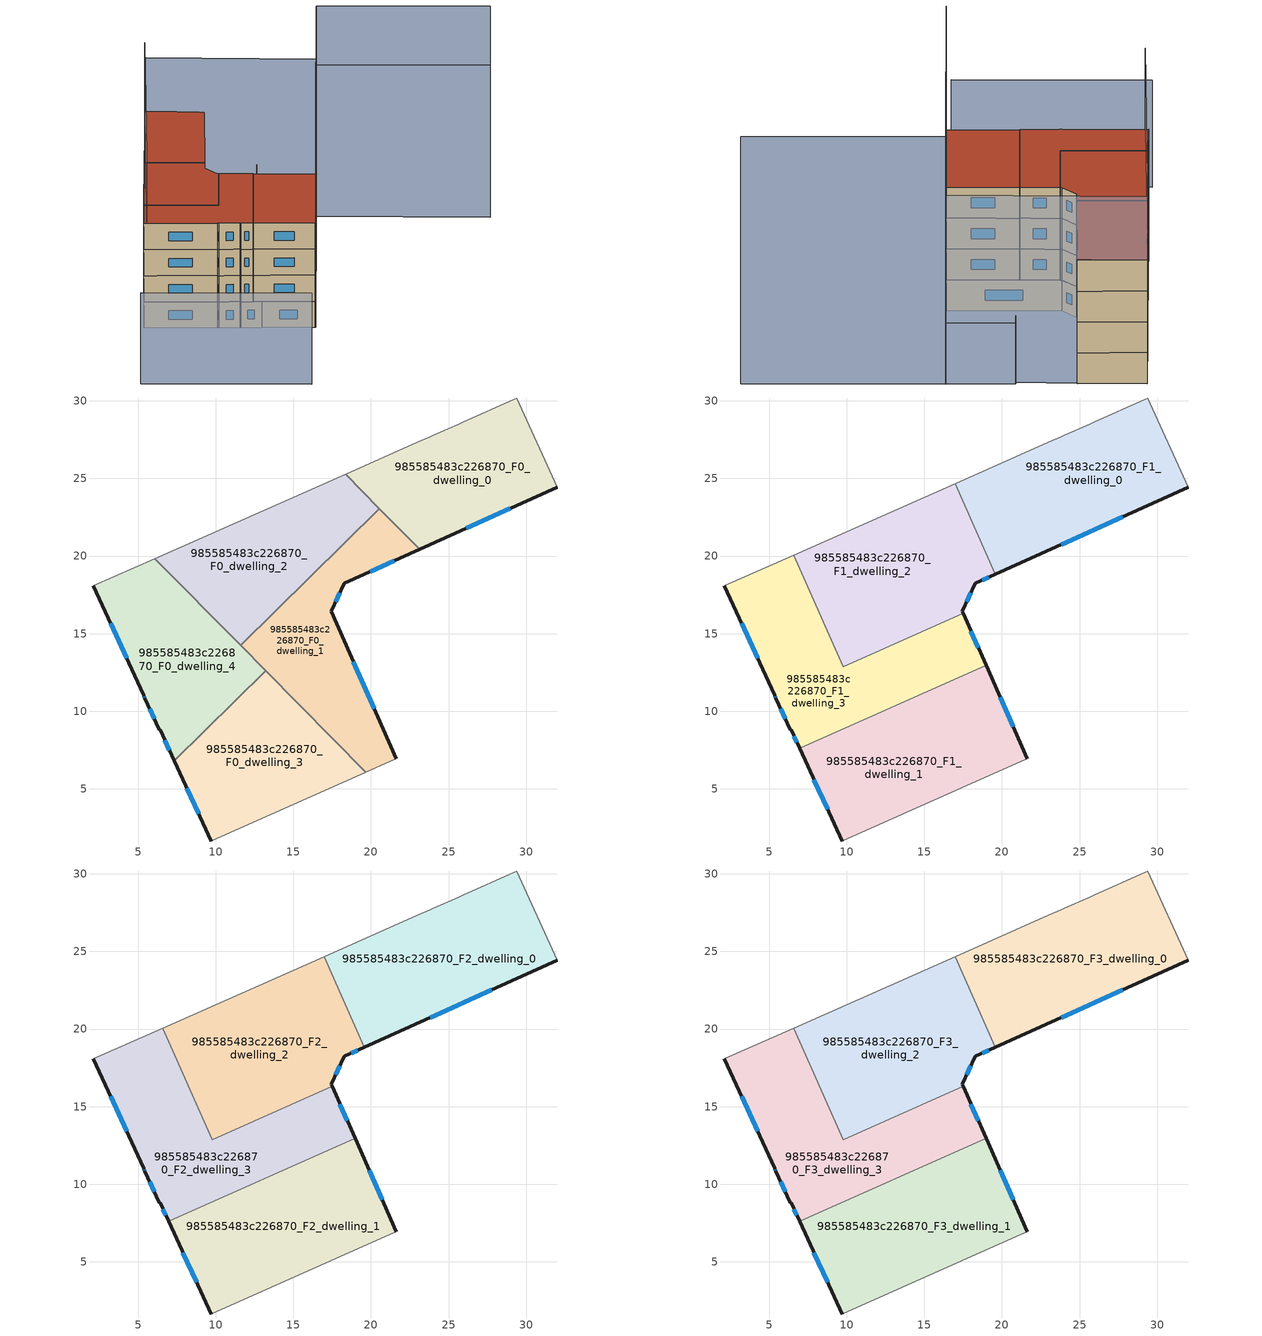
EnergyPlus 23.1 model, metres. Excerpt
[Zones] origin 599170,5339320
985585483c226870_F0_dwelling_0
 floor ground (EU_floor_Construction): 29.39,30.18 31.99,24.44 23.13,20.44 18.36,25.28 22.98,27.32 23.82,27.7 24.03,27.79 25.64,28.51 25.91,28.62 29.23,30.11 z0
 wall outside (EU_wall_Construction): 23.13,20.44 31.99,24.44 z0:3
 wall adiabatic (EU_wall_Construction): 31.99,24.44 29.39,30.18 29.23,30.11 25.91,28.62 25.64,28.51 24.03,27.79 23.82,27.7 22.98,27.32 18.36,25.28 z0:3
 wall to 985585483c226870_F0_dwelling_1 (EU_wall_Construction): 20.55,23.06 23.13,20.44 z0:3
 wall to 985585483c226870_F0_dwelling_2 (EU_wall_Construction): 18.36,25.28 20.55,23.06 z0:3
 window (EU_Window_Construction): 26.15,21.8 28.98,23.08 z1.02:1.98
985585483c226870_F0_dwelling_1
 floor ground (EU_floor_Construction): 20.55,23.06 23.13,20.44 18.29,18.25 17.44,16.44 21.62,6.94 21.25,6.78 19.66,6.07 11.6,14.24 z0
 wall outside (EU_wall_Construction): 21.62,6.94 17.44,16.44 18.29,18.25 23.13,20.44 z0:3
 wall adiabatic (EU_wall_Construction): 19.66,6.07 21.25,6.78 21.62,6.94 z0:3
 wall to 985585483c226870_F0_dwelling_2 (EU_wall_Construction): 20.55,23.06 11.6,14.24 z0:3
 wall to 985585483c226870_F0_dwelling_3 (EU_wall_Construction): 13.21,12.61 19.66,6.07 z0:3
 wall to 985585483c226870_F0_dwelling_4 (EU_wall_Construction): 11.6,14.24 13.21,12.61 z0:3
 window (EU_Window_Construction): 17.73,17.06 18,17.64 / 20.2,10.17 18.86,13.21 / 19.94,19 21.49,19.7 z1.02:1.98
985585483c226870_F0_dwelling_2
 floor ground (EU_floor_Construction): 18.36,25.28 20.55,23.06 11.6,14.24 6.08,19.84 z0
 wall adiabatic (EU_wall_Construction): 18.36,25.28 6.08,19.84 z0:3
 wall to 985585483c226870_F0_dwelling_4 (EU_wall_Construction): 6.08,19.84 11.6,14.24 z0:3
985585483c226870_F0_dwelling_3
 floor ground (EU_floor_Construction): 13.21,12.61 19.66,6.07 9.73,1.65 9.69,1.64 7.33,6.81 z0
 wall outside (EU_wall_Construction): 7.33,6.81 9.69,1.64 z0:3
 wall adiabatic (EU_wall_Construction): 9.69,1.64 9.73,1.65 19.66,6.07 z0:3
 wall to 985585483c226870_F0_dwelling_4 (EU_wall_Construction): 13.21,12.61 7.33,6.81 z0:3
 window (EU_Window_Construction): 8.13,5.05 8.89,3.4 z1.02:1.98
985585483c226870_F0_dwelling_4
 floor ground (EU_floor_Construction): 6.08,19.84 13.21,12.61 7.33,6.81 6.41,8.8 6.37,8.82 5.43,10.83 5.36,11 5.37,11.03 2.11,18.09 z0
 wall outside (EU_wall_Construction): 2.11,18.09 5.37,11.03 5.36,11 5.43,10.83 6.37,8.82 6.41,8.8 7.33,6.81 z0:3
 wall adiabatic (EU_wall_Construction): 6.08,19.84 2.11,18.09 z0:3
 window (EU_Window_Construction): 5.75,10.15 6.05,9.51 / 5.38,10.94 5.41,10.89 / 3.22,15.69 4.27,13.43 / 6.72,8.12 7.02,7.49 z1.02:1.98
985585483c226870_F1_dwelling_0
 floor to 985585483c226870_F0_dwelling_0 (EU_floor_Construction): 29.39,30.18 31.99,24.44 23.13,20.44 18.36,25.28 22.98,27.32 23.82,27.7 24.03,27.79 25.64,28.51 25.91,28.62 29.23,30.11 z3
 floor to 985585483c226870_F0_dwelling_1 (EU_floor_Construction): 20.55,23.06 23.13,20.44 19.58,18.84 18.57,21.11 z3
 floor to 985585483c226870_F0_dwelling_2 (EU_floor_Construction): 18.36,25.28 20.55,23.06 18.57,21.11 16.98,24.67 z3
 wall outside (EU_wall_Construction): 19.58,18.83 31.99,24.44 z3:6
 wall adiabatic (EU_wall_Construction): 31.99,24.44 29.39,30.18 29.23,30.11 25.91,28.62 25.64,28.51 24.03,27.79 23.82,27.7 22.98,27.32 16.98,24.67 z3:6
 wall to 985585483c226870_F1_dwelling_2 (EU_wall_Construction): 16.98,24.67 19.58,18.83 z3:6
 window (EU_Window_Construction): 23.8,20.74 27.77,22.53 z4.02:4.98
985585483c226870_F1_dwelling_1
 floor to 985585483c226870_F0_dwelling_1 (EU_floor_Construction): 18.97,12.96 21.62,6.94 21.25,6.78 19.66,6.07 14.72,11.07 z3
 floor to 985585483c226870_F0_dwelling_3 (EU_floor_Construction): 14.72,11.07 19.66,6.07 9.73,1.65 9.69,1.64 7.33,6.81 9.13,8.58 z3
 floor to 985585483c226870_F0_dwelling_4 (EU_floor_Construction): 9.13,8.58 7.33,6.81 6.96,7.62 z3
 wall outside (EU_wall_Construction): 21.62,6.94 18.97,12.96 / 6.96,7.62 9.69,1.64 z3:6
 wall adiabatic (EU_wall_Construction): 9.69,1.64 9.73,1.65 21.25,6.78 21.62,6.94 z3:6
 wall to 985585483c226870_F1_dwelling_3 (EU_wall_Construction): 18.97,12.96 6.96,7.62 z3:6
 window (EU_Window_Construction): 20.72,8.99 19.87,10.91 / 7.89,5.58 8.76,3.68 z4.02:4.98
985585483c226870_F1_dwelling_2
 floor to 985585483c226870_F0_dwelling_2 (EU_floor_Construction): 16.98,24.67 18.57,21.11 11.6,14.24 7.17,18.74 6.58,20.06 z3
 floor to 985585483c226870_F0_dwelling_1 (EU_floor_Construction): 18.57,21.11 19.58,18.84 18.29,18.25 17.44,16.44 17.5,16.3 11.99,13.85 11.6,14.24 z3
 floor to 985585483c226870_F0_dwelling_4 (EU_floor_Construction): 7.17,18.74 11.99,13.85 9.78,12.87 z3
 wall outside (EU_wall_Construction): 17.5,16.3 17.44,16.44 18.29,18.25 19.58,18.83 z3:6
 wall to 985585483c226870_F1_dwelling_3 (EU_wall_Construction): 6.58,20.06 9.78,12.87 17.5,16.3 z3:6
 wall adiabatic (EU_wall_Construction): 16.98,24.67 6.58,20.06 z3:6
 window (EU_Window_Construction): 18.73,18.45 19.14,18.64 / 17.73,17.06 18,17.64 z4.02:4.98
985585483c226870_F1_dwelling_3
 floor to 985585483c226870_F0_dwelling_3 (EU_floor_Construction): 13.21,12.61 14.72,11.07 9.13,8.58 z3
 floor to 985585483c226870_F0_dwelling_4 (EU_floor_Construction): 11.99,13.85 13.21,12.61 9.13,8.58 6.96,7.62 6.41,8.8 6.37,8.82 5.43,10.83 5.36,11 5.37,11.03 2.11,18.09 6.08,19.84 7.17,18.74 9.78,12.87 z3
 floor to 985585483c226870_F0_dwelling_2 (EU_floor_Construction): 6.58,20.06 7.17,18.74 6.08,19.84 z3
 floor to 985585483c226870_F0_dwelling_1 (EU_floor_Construction): 17.5,16.3 18.97,12.96 14.72,11.07 11.99,13.85 z3
 wall outside (EU_wall_Construction): 2.11,18.09 5.37,11.03 5.36,11 5.43,10.83 6.37,8.82 6.41,8.8 6.96,7.62 / 18.97,12.96 17.5,16.3 z3:6
 wall adiabatic (EU_wall_Construction): 6.58,20.06 2.11,18.09 z3:6
 window (EU_Window_Construction): 5.75,10.15 6.05,9.51 / 5.38,10.94 5.41,10.89 / 3.22,15.69 4.27,13.43 / 18.47,14.1 18,15.17 / 6.6,8.4 6.77,8.02 z4.02:4.98
985585483c226870_F2_dwelling_0
 floor to 985585483c226870_F1_dwelling_0 (EU_floor_Construction): 29.39,30.18 31.99,24.44 19.58,18.83 16.98,24.67 22.98,27.32 23.82,27.7 24.03,27.79 25.64,28.51 25.91,28.62 29.23,30.11 z6
 wall outside (EU_wall_Construction): 19.58,18.83 31.99,24.44 z6:9
 wall adiabatic (EU_wall_Construction): 31.99,24.44 29.39,30.18 29.23,30.11 25.91,28.62 25.64,28.51 24.03,27.79 23.82,27.7 22.98,27.32 16.98,24.67 z6:9
 wall to 985585483c226870_F2_dwelling_2 (EU_wall_Construction): 16.98,24.67 19.58,18.83 z6:9
 window (EU_Window_Construction): 23.8,20.74 27.77,22.53 z7.02:7.98
985585483c226870_F2_dwelling_1
 floor to 985585483c226870_F1_dwelling_1 (EU_floor_Construction): 18.97,12.96 21.62,6.94 21.25,6.78 9.73,1.65 9.69,1.64 6.96,7.62 z6
 wall outside (EU_wall_Construction): 21.62,6.94 18.97,12.96 / 6.96,7.62 9.69,1.64 z6:9
 wall adiabatic (EU_wall_Construction): 9.69,1.64 9.73,1.65 21.25,6.78 21.62,6.94 z6:9
 wall to 985585483c226870_F2_dwelling_3 (EU_wall_Construction): 18.97,12.96 6.96,7.62 z6:9
 window (EU_Window_Construction): 20.72,8.99 19.87,10.91 / 7.89,5.58 8.76,3.68 z7.02:7.98
985585483c226870_F2_dwelling_2
 floor to 985585483c226870_F1_dwelling_2 (EU_floor_Construction): 16.98,24.67 19.58,18.83 18.29,18.25 17.44,16.44 17.5,16.3 9.78,12.87 6.58,20.06 z6
 wall outside (EU_wall_Construction): 17.5,16.3 17.44,16.44 18.29,18.25 19.58,18.83 z6:9
 wall to 985585483c226870_F2_dwelling_3 (EU_wall_Construction): 6.58,20.06 9.78,12.87 17.5,16.3 z6:9
 wall adiabatic (EU_wall_Construction): 16.98,24.67 6.58,20.06 z6:9
 window (EU_Window_Construction): 18.73,18.45 19.14,18.64 / 17.73,17.06 18,17.64 z7.02:7.98
985585483c226870_F2_dwelling_3
 floor to 985585483c226870_F1_dwelling_3 (EU_floor_Construction): 17.5,16.3 18.97,12.96 6.96,7.62 6.41,8.8 6.37,8.82 5.43,10.83 5.36,11 5.37,11.03 2.11,18.09 6.58,20.06 9.78,12.87 z6
 wall outside (EU_wall_Construction): 2.11,18.09 5.37,11.03 5.36,11 5.43,10.83 6.37,8.82 6.41,8.8 6.96,7.62 / 18.97,12.96 17.5,16.3 z6:9
 wall adiabatic (EU_wall_Construction): 6.58,20.06 2.11,18.09 z6:9
 window (EU_Window_Construction): 5.75,10.15 6.05,9.51 / 5.38,10.94 5.41,10.89 / 3.22,15.69 4.27,13.43 / 18.47,14.1 18,15.17 / 6.6,8.4 6.77,8.02 z7.02:7.98
985585483c226870_F3_dwelling_0
 floor to 985585483c226870_F2_dwelling_0 (EU_floor_Construction): 29.39,30.18 31.99,24.44 19.58,18.83 16.98,24.67 22.98,27.32 23.82,27.7 24.03,27.79 25.64,28.51 25.91,28.62 29.23,30.11 z9
 wall outside (EU_wall_Construction): 19.58,18.83 31.99,24.44 z9:12
 wall adiabatic (EU_wall_Construction): 31.99,24.44 29.39,30.18 29.23,30.11 25.91,28.62 25.64,28.51 24.03,27.79 23.82,27.7 22.98,27.32 16.98,24.67 z9:12
 wall to 985585483c226870_F3_dwelling_2 (EU_wall_Construction): 16.98,24.67 19.58,18.83 z9:12
 window (EU_Window_Construction): 23.8,20.74 27.77,22.53 z10.02:10.98
 roof outside (EU_roof_Construction): 31.99,24.44 29.39,30.18 29.23,30.11 25.91,28.62 25.64,28.51 24.03,27.79 23.82,27.7 22.98,27.32 16.98,24.67 19.58,18.83 z12
985585483c226870_F3_dwelling_1
 floor to 985585483c226870_F2_dwelling_1 (EU_floor_Construction): 18.97,12.96 21.62,6.94 21.25,6.78 9.73,1.65 9.69,1.64 6.96,7.62 z9
 wall outside (EU_wall_Construction): 21.62,6.94 18.97,12.96 / 6.96,7.62 9.69,1.64 z9:12
 wall adiabatic (EU_wall_Construction): 9.69,1.64 9.73,1.65 21.25,6.78 21.62,6.94 z9:12
 wall to 985585483c226870_F3_dwelling_3 (EU_wall_Construction): 18.97,12.96 6.96,7.62 z9:12
 window (EU_Window_Construction): 20.72,8.99 19.87,10.91 / 7.89,5.58 8.76,3.68 z10.02:10.98
 roof outside (EU_roof_Construction): 21.25,6.78 21.62,6.94 18.97,12.96 6.96,7.62 9.69,1.64 9.73,1.65 z12
985585483c226870_F3_dwelling_2
 floor to 985585483c226870_F2_dwelling_2 (EU_floor_Construction): 16.98,24.67 19.58,18.83 18.29,18.25 17.44,16.44 17.5,16.3 9.78,12.87 6.58,20.06 z9
 wall outside (EU_wall_Construction): 17.5,16.3 17.44,16.44 18.29,18.25 19.58,18.83 z9:12
 wall to 985585483c226870_F3_dwelling_3 (EU_wall_Construction): 6.58,20.06 9.78,12.87 17.5,16.3 z9:12
 wall adiabatic (EU_wall_Construction): 16.98,24.67 6.58,20.06 z9:12
 window (EU_Window_Construction): 18.73,18.45 19.14,18.64 / 17.73,17.06 18,17.64 z10.02:10.98
 roof outside (EU_roof_Construction): 17.5,16.3 17.44,16.44 18.29,18.25 19.58,18.83 16.98,24.67 6.58,20.06 9.78,12.87 z12
985585483c226870_F3_dwelling_3
 floor to 985585483c226870_F2_dwelling_3 (EU_floor_Construction): 17.5,16.3 18.97,12.96 6.96,7.62 6.41,8.8 6.37,8.82 5.43,10.83 5.36,11 5.37,11.03 2.11,18.09 6.58,20.06 9.78,12.87 z9
 wall outside (EU_wall_Construction): 2.11,18.09 5.37,11.03 5.36,11 5.43,10.83 6.37,8.82 6.41,8.8 6.96,7.62 / 18.97,12.96 17.5,16.3 z9:12
 wall adiabatic (EU_wall_Construction): 6.58,20.06 2.11,18.09 z9:12
 window (EU_Window_Construction): 5.75,10.15 6.05,9.51 / 5.38,10.94 5.41,10.89 / 3.22,15.69 4.27,13.43 / 18.47,14.1 18,15.17 / 6.6,8.4 6.77,8.02 z10.02:10.98
 roof outside (EU_roof_Construction): 18.97,12.96 17.5,16.3 9.78,12.87 6.58,20.06 2.11,18.09 5.37,11.03 5.36,11 5.43,10.83 6.37,8.82 6.41,8.8 6.96,7.62 z12
shading: 44.15,-3.12 36.84,13.7 z0:17.4; -11.54,12.32 -4.27,-4.16 z0:10.4; 9.73,1.65 36.88,13.74 / 36.88,13.74 44.35,-3.03 z0:24.1; 36.84,13.7 22.98,7.53 / 22.98,7.53 20.43,13.27 / 20.43,13.27 34.29,19.43 / 34.29,19.43 36.84,13.7 z0:5.9; 36.49,13.54 29.39,30.19 z0:18.2; 29.46,30.22 2.24,17.81 z0:19.9
[Building]
EU S2 Campaign: North Axis=0; Terrain=City; Solar Distribution=FullExterior
[Site:Location]
Vienna: Latitude=48; Longitude=16.5; Time Zone=1; Elevation=183
[SizingPeriod:WeatherFileDays]
AnnualSizingPeriod: Begin Month=1; Begin Day of Month=1; End Month=12; End Day of Month=31; Day of Week for Start Day=Monday; Use Weather File Daylight Saving Period=No; Use Weather File Rain and Snow Indicators=No
[MATERIAL]
EU_InternalMass_Material: Roughness=MediumRough; Thickness=0.1; Conductivity=1; Density=1800; Specific Heat=900; Thermal Absorptance=0.9; Solar Absorptance=0.7; Visible Absorptance=0.7
[MATERIAL:NOMASS] Roughness=MediumRough; Thermal Absorptance=0.9; Solar Absorptance=0.7; Visible Absorptance=0.7
Name | Thermal Resistance
EU_wall_NoMass | 0.942466
EU_roof_NoMass | 0.551687
EU_floor_NoMass | 0.66527
[WINDOWMATERIAL:SIMPLEGLAZINGSYSTEM]
EU_Window_SimpleGlazing: UFactor=2.03367; Solar Heat Gain Coefficient=0.65; Visible Transmittance=0.65
[CONSTRUCTION]
EU_wall_Construction: EU_wall_NoMass
EU_roof_Construction: EU_roof_NoMass
EU_floor_Construction: EU_floor_NoMass
EU_Window_Construction: EU_Window_SimpleGlazing
EU_InternalMass_Construction: EU_InternalMass_Material
[ZONE] Type=1; Multiplier=1; Ceiling Height=autocalculate; Floor Area=autocalculate; Part of Total Floor Area=Yes
Name | Volume
985585483c226870_F0_dwelling_0 | 206.904
985585483c226870_F1_dwelling_0; 985585483c226870_F2_dwelling_0; 985585483c226870_F3_dwelling_0 | 258.625
985585483c226870_F0_dwelling_1 | 206.889
985585483c226870_F1_dwelling_1; 985585483c226870_F2_dwelling_1; 985585483c226870_F3_dwelling_1 | 258.607
985585483c226870_F0_dwelling_2 | 206.918
985585483c226870_F1_dwelling_2; 985585483c226870_F2_dwelling_2; 985585483c226870_F3_dwelling_2 | 258.615
985585483c226870_F0_dwelling_3 | 206.883
985585483c226870_F1_dwelling_3; 985585483c226870_F2_dwelling_3; 985585483c226870_F3_dwelling_3 | 258.645
985585483c226870_F0_dwelling_4 | 206.914
[INTERNALMASS] Construction=EU_InternalMass_Construction
Name | Zone or ZoneList | Surface Area
985585483c226870_F0_dwelling_0_EU_InternalMass | 985585483c226870_F0_dwelling_0 | 68.9685
985585483c226870_F0_dwelling_1_EU_InternalMass | 985585483c226870_F0_dwelling_1 | 68.9644
985585483c226870_F0_dwelling_2_EU_InternalMass | 985585483c226870_F0_dwelling_2 | 68.9728
985585483c226870_F0_dwelling_3_EU_InternalMass | 985585483c226870_F0_dwelling_3 | 68.9616
985585483c226870_F0_dwelling_4_EU_InternalMass | 985585483c226870_F0_dwelling_4 | 68.97
985585483c226870_F1_dwelling_0_EU_InternalMass | 985585483c226870_F1_dwelling_0 | 86.209
985585483c226870_F1_dwelling_1_EU_InternalMass | 985585483c226870_F1_dwelling_1 | 86.2043
985585483c226870_F1_dwelling_2_EU_InternalMass | 985585483c226870_F1_dwelling_2 | 86.205
985585483c226870_F1_dwelling_3_EU_InternalMass | 985585483c226870_F1_dwelling_3 | 86.2142
985585483c226870_F2_dwelling_0_EU_InternalMass | 985585483c226870_F2_dwelling_0 | 86.209
985585483c226870_F2_dwelling_1_EU_InternalMass | 985585483c226870_F2_dwelling_1 | 86.2043
985585483c226870_F2_dwelling_2_EU_InternalMass | 985585483c226870_F2_dwelling_2 | 86.205
985585483c226870_F2_dwelling_3_EU_InternalMass | 985585483c226870_F2_dwelling_3 | 86.2142
985585483c226870_F3_dwelling_0_EU_InternalMass | 985585483c226870_F3_dwelling_0 | 86.209
985585483c226870_F3_dwelling_1_EU_InternalMass | 985585483c226870_F3_dwelling_1 | 86.2043
985585483c226870_F3_dwelling_2_EU_InternalMass | 985585483c226870_F3_dwelling_2 | 86.205
985585483c226870_F3_dwelling_3_EU_InternalMass | 985585483c226870_F3_dwelling_3 | 86.2142
[OTHEREQUIPMENT] Fuel Type=Electricity; Design Level Calculation Method=Watts/Area; Power per Zone Floor Area=1; Fraction Latent=0; Fraction Radiant=0; Fraction Lost=0; Carbon Dioxide Generation Rate=0; EndUse Subcategory=EU_Step8_InternalGains
Name | Zone or ZoneList or Space or SpaceList | Schedule
EU_Step8_InternalGain_985585483c226870_F0_dwelling_0_f000 | 985585483c226870_F0_dwelling_0 | EU_Step8_GainSchedule_985585483c226870_F0_dwelling_0_f000
EU_Step8_InternalGain_985585483c226870_F0_dwelling_1_f000 | 985585483c226870_F0_dwelling_1 | EU_Step8_GainSchedule_985585483c226870_F0_dwelling_1_f000
EU_Step8_InternalGain_985585483c226870_F0_dwelling_2_f000 | 985585483c226870_F0_dwelling_2 | EU_Step8_GainSchedule_985585483c226870_F0_dwelling_2_f000
EU_Step8_InternalGain_985585483c226870_F0_dwelling_3_f000 | 985585483c226870_F0_dwelling_3 | EU_Step8_GainSchedule_985585483c226870_F0_dwelling_3_f000
EU_Step8_InternalGain_985585483c226870_F0_dwelling_4_f000 | 985585483c226870_F0_dwelling_4 | EU_Step8_GainSchedule_985585483c226870_F0_dwelling_4_f000
EU_Step8_InternalGain_985585483c226870_F1_dwelling_0_f000 | 985585483c226870_F1_dwelling_0 | EU_Step8_GainSchedule_985585483c226870_F1_dwelling_0_f000
EU_Step8_InternalGain_985585483c226870_F1_dwelling_1_f000 | 985585483c226870_F1_dwelling_1 | EU_Step8_GainSchedule_985585483c226870_F1_dwelling_1_f000
EU_Step8_InternalGain_985585483c226870_F1_dwelling_2_f000 | 985585483c226870_F1_dwelling_2 | EU_Step8_GainSchedule_985585483c226870_F1_dwelling_2_f000
EU_Step8_InternalGain_985585483c226870_F1_dwelling_3_f000 | 985585483c226870_F1_dwelling_3 | EU_Step8_GainSchedule_985585483c226870_F1_dwelling_3_f000
EU_Step8_InternalGain_985585483c226870_F2_dwelling_0_f000 | 985585483c226870_F2_dwelling_0 | EU_Step8_GainSchedule_985585483c226870_F2_dwelling_0_f000
EU_Step8_InternalGain_985585483c226870_F2_dwelling_1_f000 | 985585483c226870_F2_dwelling_1 | EU_Step8_GainSchedule_985585483c226870_F2_dwelling_1_f000
EU_Step8_InternalGain_985585483c226870_F2_dwelling_2_f000 | 985585483c226870_F2_dwelling_2 | EU_Step8_GainSchedule_985585483c226870_F2_dwelling_2_f000
EU_Step8_InternalGain_985585483c226870_F2_dwelling_3_f000 | 985585483c226870_F2_dwelling_3 | EU_Step8_GainSchedule_985585483c226870_F2_dwelling_3_f000
EU_Step8_InternalGain_985585483c226870_F3_dwelling_0_f000 | 985585483c226870_F3_dwelling_0 | EU_Step8_GainSchedule_985585483c226870_F3_dwelling_0_f000
EU_Step8_InternalGain_985585483c226870_F3_dwelling_1_f000 | 985585483c226870_F3_dwelling_1 | EU_Step8_GainSchedule_985585483c226870_F3_dwelling_1_f000
EU_Step8_InternalGain_985585483c226870_F3_dwelling_2_f000 | 985585483c226870_F3_dwelling_2 | EU_Step8_GainSchedule_985585483c226870_F3_dwelling_2_f000
EU_Step8_InternalGain_985585483c226870_F3_dwelling_3_f000 | 985585483c226870_F3_dwelling_3 | EU_Step8_GainSchedule_985585483c226870_F3_dwelling_3_f000
[ZONEVENTILATION:DESIGNFLOWRATE] Schedule=EU_AlwaysOn; Design Flow Rate Calculation Method=AirChanges/Hour; Air Changes per Hour=0.530523; Ventilation Type=Natural; Fan Pressure Rise=0; Fan Total Efficiency=1; Constant Term Coefficient=1; Temperature Term Coefficient=0; Velocity Term Coefficient=0; Velocity Squared Term Coefficient=0; Minimum Indoor Temperature=-100; Maximum Indoor Temperature=100; Delta Temperature=-100; Minimum Outdoor Temperature=-100; Maximum Outdoor Temperature=100; Maximum Wind Speed=40
Name | Zone or ZoneList or Space or SpaceList
EU_ConstantAir_985585483c226870_F0_dwelling_0 | 985585483c226870_F0_dwelling_0
EU_ConstantAir_985585483c226870_F0_dwelling_1 | 985585483c226870_F0_dwelling_1
EU_ConstantAir_985585483c226870_F0_dwelling_2 | 985585483c226870_F0_dwelling_2
EU_ConstantAir_985585483c226870_F0_dwelling_3 | 985585483c226870_F0_dwelling_3
EU_ConstantAir_985585483c226870_F0_dwelling_4 | 985585483c226870_F0_dwelling_4
EU_ConstantAir_985585483c226870_F1_dwelling_0 | 985585483c226870_F1_dwelling_0
EU_ConstantAir_985585483c226870_F1_dwelling_1 | 985585483c226870_F1_dwelling_1
EU_ConstantAir_985585483c226870_F1_dwelling_2 | 985585483c226870_F1_dwelling_2
EU_ConstantAir_985585483c226870_F1_dwelling_3 | 985585483c226870_F1_dwelling_3
EU_ConstantAir_985585483c226870_F2_dwelling_0 | 985585483c226870_F2_dwelling_0
EU_ConstantAir_985585483c226870_F2_dwelling_1 | 985585483c226870_F2_dwelling_1
EU_ConstantAir_985585483c226870_F2_dwelling_2 | 985585483c226870_F2_dwelling_2
EU_ConstantAir_985585483c226870_F2_dwelling_3 | 985585483c226870_F2_dwelling_3
EU_ConstantAir_985585483c226870_F3_dwelling_0 | 985585483c226870_F3_dwelling_0
EU_ConstantAir_985585483c226870_F3_dwelling_1 | 985585483c226870_F3_dwelling_1
EU_ConstantAir_985585483c226870_F3_dwelling_2 | 985585483c226870_F3_dwelling_2
EU_ConstantAir_985585483c226870_F3_dwelling_3 | 985585483c226870_F3_dwelling_3
[HVACTEMPLATE:THERMOSTAT] Constant Heating Setpoint=20; Constant Cooling Setpoint=50
EU_HeatOnly_985585483c226870_F0_dwelling_0; EU_HeatOnly_985585483c226870_F0_dwelling_1; EU_HeatOnly_985585483c226870_F0_dwelling_2; EU_HeatOnly_985585483c226870_F0_dwelling_3; EU_HeatOnly_985585483c226870_F0_dwelling_4; EU_HeatOnly_985585483c226870_F1_dwelling_0; EU_HeatOnly_985585483c226870_F1_dwelling_1; EU_HeatOnly_985585483c226870_F1_dwelling_2; EU_HeatOnly_985585483c226870_F1_dwelling_3; EU_HeatOnly_985585483c226870_F2_dwelling_0; EU_HeatOnly_985585483c226870_F2_dwelling_1; EU_HeatOnly_985585483c226870_F2_dwelling_2; EU_HeatOnly_985585483c226870_F2_dwelling_3; EU_HeatOnly_985585483c226870_F3_dwelling_0; EU_HeatOnly_985585483c226870_F3_dwelling_1; EU_HeatOnly_985585483c226870_F3_dwelling_2; EU_HeatOnly_985585483c226870_F3_dwelling_3
[HVACTEMPLATE:ZONE:IDEALLOADSAIRSYSTEM] System Availability Schedule=EU_AlwaysOn; Maximum Heating Supply Air Temperature=50; Minimum Cooling Supply Air Temperature=13; Maximum Heating Supply Air Humidity Ratio=0.0156; Minimum Cooling Supply Air Humidity Ratio=0.0077; Heating Limit=NoLimit; Cooling Limit=NoLimit; Heating Availability Schedule=EU_AlwaysOn; Cooling Availability Schedule=EU_CoolingOff; Dehumidification Control Type=ConstantSensibleHeatRatio; Cooling Sensible Heat Ratio=0.7; Dehumidification Setpoint=60; Humidification Control Type=None; Humidification Setpoint=30; Outdoor Air Method=None; Outdoor Air Flow Rate per Person=0.00944; Outdoor Air Flow Rate per Zone Floor Area=0; Outdoor Air Flow Rate per Zone=0; Demand Controlled Ventilation Type=None; Outdoor Air Economizer Type=NoEconomizer; Heat Recovery Type=None; Sensible Heat Recovery Effectiveness=0.7; Latent Heat Recovery Effectiveness=0.65
Name | Template Thermostat
985585483c226870_F0_dwelling_0 | EU_HeatOnly_985585483c226870_F0_dwelling_0
985585483c226870_F0_dwelling_1 | EU_HeatOnly_985585483c226870_F0_dwelling_1
985585483c226870_F0_dwelling_2 | EU_HeatOnly_985585483c226870_F0_dwelling_2
985585483c226870_F0_dwelling_3 | EU_HeatOnly_985585483c226870_F0_dwelling_3
985585483c226870_F0_dwelling_4 | EU_HeatOnly_985585483c226870_F0_dwelling_4
985585483c226870_F1_dwelling_0 | EU_HeatOnly_985585483c226870_F1_dwelling_0
985585483c226870_F1_dwelling_1 | EU_HeatOnly_985585483c226870_F1_dwelling_1
985585483c226870_F1_dwelling_2 | EU_HeatOnly_985585483c226870_F1_dwelling_2
985585483c226870_F1_dwelling_3 | EU_HeatOnly_985585483c226870_F1_dwelling_3
985585483c226870_F2_dwelling_0 | EU_HeatOnly_985585483c226870_F2_dwelling_0
985585483c226870_F2_dwelling_1 | EU_HeatOnly_985585483c226870_F2_dwelling_1
985585483c226870_F2_dwelling_2 | EU_HeatOnly_985585483c226870_F2_dwelling_2
985585483c226870_F2_dwelling_3 | EU_HeatOnly_985585483c226870_F2_dwelling_3
985585483c226870_F3_dwelling_0 | EU_HeatOnly_985585483c226870_F3_dwelling_0
985585483c226870_F3_dwelling_1 | EU_HeatOnly_985585483c226870_F3_dwelling_1
985585483c226870_F3_dwelling_2 | EU_HeatOnly_985585483c226870_F3_dwelling_2
985585483c226870_F3_dwelling_3 | EU_HeatOnly_985585483c226870_F3_dwelling_3
[SIZING:ZONE] Zone Cooling Design Supply Air Temperature Input Method=SupplyAirTemperature; Zone Cooling Design Supply Air Temperature=13; Zone Heating Design Supply Air Temperature Input Method=SupplyAirTemperature; Zone Heating Design Supply Air Temperature=50; Zone Cooling Design Supply Air Humidity Ratio=0.008; Zone Heating Design Supply Air Humidity Ratio=0.008; Cooling Design Air Flow Method=DesignDay; Cooling Design Air Flow Rate=0; Cooling Minimum Air Flow per Zone Floor Area=0.000762; Cooling Minimum Air Flow=0; Cooling Minimum Air Flow Fraction=0.2; Heating Design Air Flow Method=DesignDay; Heating Design Air Flow Rate=0; Heating Maximum Air Flow per Zone Floor Area=0.002032; Heating Maximum Air Flow=0.141576; Heating Maximum Air Flow Fraction=0.3; Account for Dedicated Outdoor Air System=No; Dedicated Outdoor Air System Control Strategy=NeutralSupplyAir; Dedicated Outdoor Air Low Setpoint Temperature for Design=autosize; Dedicated Outdoor Air High Setpoint Temperature for Design=autosize; Zone Load Sizing Method=Sensible Load Only No Latent Load; Zone Latent Cooling Design Supply Air Humidity Ratio Input Method=HumidityRatioDifference; Zone Cooling Design Supply Air Humidity Ratio Difference=0.005; Zone Latent Heating Design Supply Air Humidity Ratio Input Method=HumidityRatioDifference; Zone Humidification Design Supply Air Humidity Ratio Difference=0.005
985585483c226870_F0_dwelling_0; 985585483c226870_F0_dwelling_1; 985585483c226870_F0_dwelling_2; 985585483c226870_F0_dwelling_3; 985585483c226870_F0_dwelling_4; 985585483c226870_F1_dwelling_0; 985585483c226870_F1_dwelling_1; 985585483c226870_F1_dwelling_2; 985585483c226870_F1_dwelling_3; 985585483c226870_F2_dwelling_0; 985585483c226870_F2_dwelling_1; 985585483c226870_F2_dwelling_2; 985585483c226870_F2_dwelling_3; 985585483c226870_F3_dwelling_0; 985585483c226870_F3_dwelling_1; 985585483c226870_F3_dwelling_2; 985585483c226870_F3_dwelling_3
[SCHEDULE:CONSTANT]
Name | Hourly Value
EU_AlwaysOn | 1
EU_CoolingOff | 0
[SCHEDULE:FILE] Column Number=1; Rows to Skip at Top=0; Number of Hours of Data=8760; Column Separator=Comma; Interpolate to Timestep=No; Minutes per Item=60; Adjust Schedule for Daylight Savings=Yes
Name | File
EU_Step8_GainSchedule_985585483c226870_F0_dwelling_0_f000 | ../../schedules/985585483c226870/985585483c226870_F0_dwelling_0_f000_gain.csv
EU_Step8_GainSchedule_985585483c226870_F0_dwelling_1_f000 | ../../schedules/985585483c226870/985585483c226870_F0_dwelling_1_f000_gain.csv
EU_Step8_GainSchedule_985585483c226870_F0_dwelling_2_f000 | ../../schedules/985585483c226870/985585483c226870_F0_dwelling_2_f000_gain.csv
EU_Step8_GainSchedule_985585483c226870_F0_dwelling_3_f000 | ../../schedules/985585483c226870/985585483c226870_F0_dwelling_3_f000_gain.csv
EU_Step8_GainSchedule_985585483c226870_F0_dwelling_4_f000 | ../../schedules/985585483c226870/985585483c226870_F0_dwelling_4_f000_gain.csv
EU_Step8_GainSchedule_985585483c226870_F1_dwelling_0_f000 | ../../schedules/985585483c226870/985585483c226870_F1_dwelling_0_f000_gain.csv
EU_Step8_GainSchedule_985585483c226870_F1_dwelling_1_f000 | ../../schedules/985585483c226870/985585483c226870_F1_dwelling_1_f000_gain.csv
EU_Step8_GainSchedule_985585483c226870_F1_dwelling_2_f000 | ../../schedules/985585483c226870/985585483c226870_F1_dwelling_2_f000_gain.csv
EU_Step8_GainSchedule_985585483c226870_F1_dwelling_3_f000 | ../../schedules/985585483c226870/985585483c226870_F1_dwelling_3_f000_gain.csv
EU_Step8_GainSchedule_985585483c226870_F2_dwelling_0_f000 | ../../schedules/985585483c226870/985585483c226870_F2_dwelling_0_f000_gain.csv
EU_Step8_GainSchedule_985585483c226870_F2_dwelling_1_f000 | ../../schedules/985585483c226870/985585483c226870_F2_dwelling_1_f000_gain.csv
EU_Step8_GainSchedule_985585483c226870_F2_dwelling_2_f000 | ../../schedules/985585483c226870/985585483c226870_F2_dwelling_2_f000_gain.csv
EU_Step8_GainSchedule_985585483c226870_F2_dwelling_3_f000 | ../../schedules/985585483c226870/985585483c226870_F2_dwelling_3_f000_gain.csv
EU_Step8_GainSchedule_985585483c226870_F3_dwelling_0_f000 | ../../schedules/985585483c226870/985585483c226870_F3_dwelling_0_f000_gain.csv
EU_Step8_GainSchedule_985585483c226870_F3_dwelling_1_f000 | ../../schedules/985585483c226870/985585483c226870_F3_dwelling_1_f000_gain.csv
EU_Step8_GainSchedule_985585483c226870_F3_dwelling_2_f000 | ../../schedules/985585483c226870/985585483c226870_F3_dwelling_2_f000_gain.csv
EU_Step8_GainSchedule_985585483c226870_F3_dwelling_3_f000 | ../../schedules/985585483c226870/985585483c226870_F3_dwelling_3_f000_gain.csv
